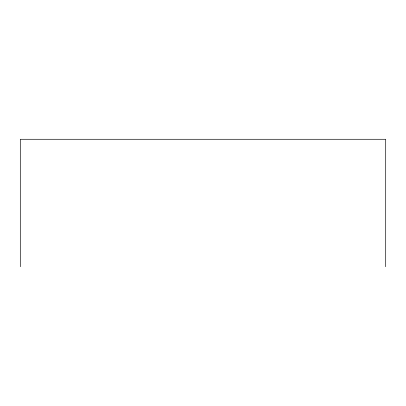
<?xml version="1.0" encoding="UTF-8"?>
<svg xmlns="http://www.w3.org/2000/svg" width="406" height="406" viewBox="0 0 406 406"><rect width="100%" height="100%" fill="white"/><g stroke="black" fill="none" stroke-linecap="round" stroke-linejoin="round"><path stroke-width="0.61" d="M385.7 266.717L385.7 139.283L20.3 139.283L20.3 266.717"/></g></svg>
